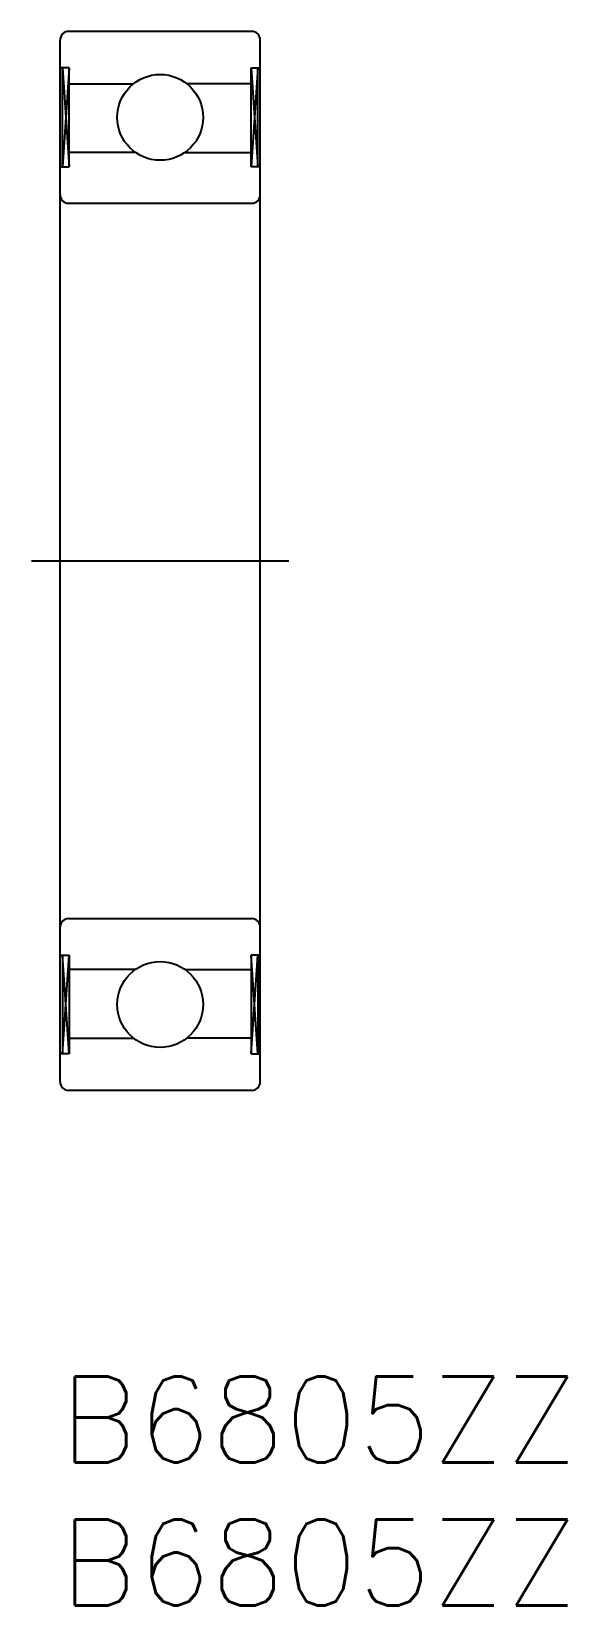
# Model space of a CAD drawing. Extents: x -1 to 17.7, y -8 to 47.
import ezdxf

# ---------------------------------------------------------------- set-up
doc = ezdxf.new("R2010")
doc.units = 0
doc.header["$LTSCALE"] = 0.5
doc.linetypes.add('CENTER', pattern=[50.8, 31.75, -6.35, 6.35, -6.35])
for name, color, linetype in [('MSM_CENTER', 1, 'CENTER'), ('MSM_CONTINUOUS', 7, 'CONTINUOUS'), ('MSM_NARROW', 5, 'CONTINUOUS'), ('MSM_PART_NUMBER', 7, 'CONTINUOUS')]:
    doc.layers.add(name, color=color, linetype=linetype)
doc.styles.get("Standard").update_dxf_attribs({"font": 'txt.shx', "height": 3, "bigfont": 'bigfont.shx'})

# ---------------------------------------------------------------- blocks, each defined once
blk = doc.blocks.new('*U2')
at = {"layer": 'MSM_PART_NUMBER'}
blk.add_text('B6805ZZ', height=3, dxfattribs=at).set_placement((0, -3))
blk = doc.blocks.new('*U3')
at = {"layer": 'MSM_PART_NUMBER'}
blk.add_text('B6805ZZ', height=3, dxfattribs=at).set_placement((0, -8))

msp = doc.modelspace()

# ---------------------------------------------------------------- linework, layer by layer
at = {"layer": 'MSM_CENTER'}
msp.add_line((-1, 28.5), (8, 28.5), dxfattribs=at)
at = {"layer": 'MSM_CONTINUOUS'}
for p, q in [((6.7, 47), (0.3, 47)), ((0, 10.3), (0, 46.7)), ((7, 10.3), (7, 46.7)), ((0.322, 45.725), (0, 45.725)), ((0.08, 42.275), (0.08, 45.725)), ((0.322, 42.275), (0.322, 45.725)), ((6.678, 42.275), (6.678, 45.725)), ((6.678, 45.725), (7, 45.725)), ((6.919, 42.275), (6.919, 45.725)), ((0.322, 45.175), (2.568, 45.175)), ((6.678, 45.175), (4.432, 45.175)), ((2.634, 42.775), (0.322, 42.775)), ((4.366, 42.775), (6.678, 42.775)), ((0, 42.275), (0.322, 42.275)), ((7, 42.275), (6.678, 42.275)), ((0.3, 41), (6.7, 41)), ((0.3, 16), (6.7, 16)), ((0, 14.725), (0.322, 14.725)), ((0.08, 14.725), (0.08, 11.275)), ((0.322, 14.725), (0.322, 11.275)), ((6.678, 14.725), (6.678, 11.275)), ((7, 14.725), (6.678, 14.725)), ((6.919, 14.725), (6.919, 11.275)), ((2.634, 14.225), (0.322, 14.225)), ((4.366, 14.225), (6.678, 14.225)), ((0.322, 11.825), (2.568, 11.825)), ((6.678, 11.825), (4.432, 11.825)), ((0.322, 11.275), (0, 11.275)), ((6.678, 11.275), (7, 11.275)), ((6.7, 10), (0.3, 10))]:
    msp.add_line(p, q, dxfattribs=at)
for centre in [(3.5, 44), (3.5, 13)]:
    msp.add_circle(centre, 1.5, dxfattribs=at)
for centre, start, end in [((0.3, 46.7), 90, 180), ((6.7, 46.7), 0, 90), ((0.3, 41.3), 180, 270), ((6.7, 41.3), 270, 0), ((0.3, 15.7), 90, 180), ((6.7, 15.7), 0, 90), ((0.3, 10.3), 180, 270), ((6.7, 10.3), 270, 0)]:
    msp.add_arc(centre, 0.3, start, end, dxfattribs=at)
at = {"layer": 'MSM_NARROW'}
for p, q in [((0.08, 45.725), (0.322, 42.275)), ((0.322, 45.725), (0.08, 42.275)), ((6.919, 45.725), (6.678, 42.275)), ((6.678, 45.725), (6.919, 42.275)), ((0.08, 11.275), (0.322, 14.725)), ((0.322, 11.275), (0.08, 14.725)), ((6.919, 11.275), (6.678, 14.725)), ((6.678, 11.275), (6.919, 14.725))]:
    msp.add_line(p, q, dxfattribs=at)

# ---------------------------------------------------------------- block references
at = {"layer": 'MSM_CONTINUOUS'}
for name in ['*U2', '*U3']:
    msp.add_blockref(name, (0, 0), dxfattribs=at)

doc.saveas('drawing.dxf')
